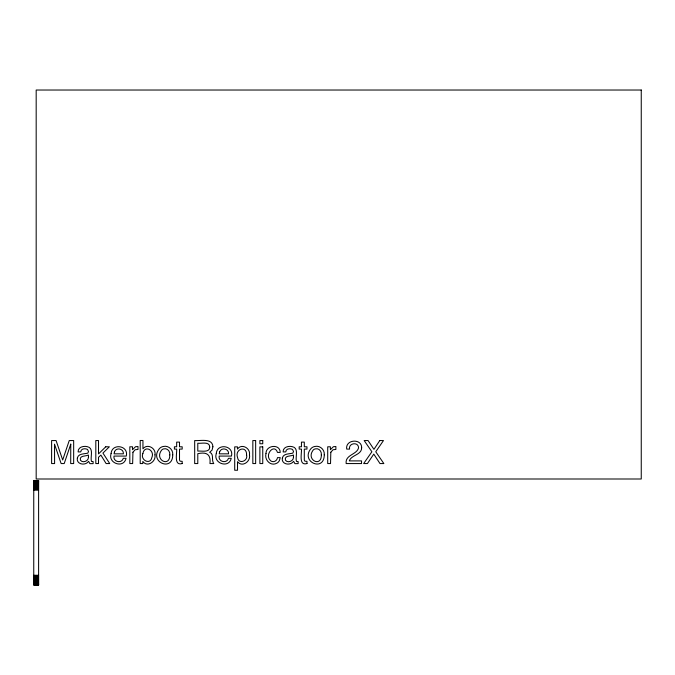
<?xml version="1.0" encoding="UTF-8"?>
<svg xmlns="http://www.w3.org/2000/svg" width="675" height="675" viewBox="0 0 675 675"><rect width="100%" height="100%" fill="white"/><g stroke="black" fill="none" stroke-linecap="round" stroke-linejoin="round"><path stroke-width="1.01" d="M33.75 480.473L38.61 480.457L38.61 584.972L33.75 584.972L33.75 480.457M33.75 480.676L38.61 480.676M33.75 480.845L38.61 480.845M33.75 481.064L38.61 481.064M33.75 481.334L38.61 481.334M33.75 481.638L38.61 481.638M33.75 481.992L38.61 481.992M33.75 482.389L38.61 482.389M33.75 482.827L38.61 482.827M33.75 483.3L38.61 483.3M33.75 483.806L38.61 483.806M33.75 484.346L38.61 484.346M33.75 484.92L38.61 484.92M33.75 485.519L38.61 485.519M33.75 486.135L38.61 486.135M33.75 486.776L38.61 486.776M33.75 487.434L38.61 487.434M33.75 488.109L38.61 488.109M33.75 488.793L38.61 488.793M33.75 489.485L38.61 489.485M33.75 490.177L38.61 490.177M33.75 575.252L38.61 575.252M33.75 575.944L38.61 575.944M33.75 576.636L38.61 576.636M33.75 577.319L38.61 577.319M33.75 577.994L38.61 577.994M33.75 578.652L38.61 578.652M33.75 579.293L38.61 579.293M33.75 579.909L38.61 579.909M33.75 580.508L38.61 580.508M33.75 581.082L38.61 581.082M33.75 581.622L38.61 581.622M33.75 582.128L38.61 582.128M33.75 582.601L38.61 582.601M33.75 583.04L38.61 583.04M33.75 583.436L38.61 583.436M33.75 583.791L38.61 583.791M33.75 584.094L38.61 584.094M33.75 584.364L38.61 584.364M33.75 584.584L38.61 584.584M33.75 584.752L38.61 584.752M33.75 584.879L38.61 584.879M70.765 444.158L70.706 463.565L73.668 463.565L73.668 440.556L69.247 440.556L62.691 460.004L56.076 440.556L51.612 440.556L51.612 463.565L54.591 463.565L54.515 444.158L61.121 463.565L64.209 463.565L70.765 444.158M246.594 455.077C248.282 461.295 238.393 464.586 237.558 457.557C234.394 448.9 247.025 444.884 246.594 455.077M142.881 453.473C139.961 459.987 150.28 465.345 151.807 457.684C155.191 450.2 144.534 444.589 142.881 453.473M154.98 454.857C156.288 461.514 147.192 467.809 142.805 461.413L142.805 463.565L140.206 463.565L140.206 440.48L142.948 440.48L142.948 448.824C147.226 443.129 156.296 448.2 154.98 454.857M172.749 454.823C172.631 472.365 148.854 461.725 159.266 448.807A6.919 6.919 0 0 1 163.316 446.462C168.362 445.196 173.315 449.685 172.749 454.823M266.001 453.549C264.187 459.852 270.7 466.712 276.877 463.177A5.754 5.754 0 0 0 279.408 460.51L280.226 457.625L277.493 457.625C277.163 460.156 274.809 462.206 272.227 461.531A3.459 3.459 0 0 1 269.941 459.911C264.735 454.216 274.362 443.239 277.493 452.427L280.226 452.427C280.117 443.45 265.731 445.12 266.001 453.549M324.278 454.823C324.16 472.365 300.383 461.725 310.795 448.807A6.919 6.919 0 0 1 314.845 446.462C319.891 445.196 324.844 449.685 324.278 454.823M111.105 453.575C107.722 463.472 123.863 468.771 126.048 458.3L123.28 458.3C121.913 463.885 112.852 462.021 113.991 456.072L126.284 456.072C128.976 445.416 111.772 442.868 111.105 453.575M216.287 453.575C212.895 463.472 229.036 468.771 231.23 458.3L228.454 458.3C227.095 463.885 218.025 462.021 219.172 456.072L231.466 456.072C234.157 445.416 216.945 442.868 216.287 453.575M249.472 454.807C250.948 461.422 242.173 467.783 237.524 461.683L237.524 470.247L234.706 470.247L234.706 446.867L237.448 446.867L237.448 449.094C241.523 443.087 250.712 448.166 249.472 454.807M209.739 447.053C209.807 453.009 201.26 450.681 197.792 451.094L197.792 443.23C201.251 443.77 209.596 441.112 209.739 447.053M77.347 458.063C76.039 464.518 85.506 466.071 88.577 461.337L89.918 463.666L93.116 463.641L93.116 461.557L91.437 461.388C90.096 456.899 94.188 448.048 87.294 446.664C83.54 445.643 77.802 447.137 78.114 451.913L80.747 451.913C80.814 448.529 85.134 448.166 87.488 449.415L88.509 451.499L87.834 453.136C84.341 454.064 78.283 453.364 77.347 458.063M282.352 458.063C281.045 464.518 290.52 466.071 293.591 461.337L294.933 463.666L298.131 463.641L298.131 461.557L296.443 461.388C295.11 456.899 299.194 448.048 292.309 446.664C288.554 445.643 282.808 447.137 283.129 451.913L285.761 451.913C285.829 448.529 290.149 448.166 292.503 449.415L293.524 451.499L292.849 453.136C289.356 454.064 283.298 453.364 282.352 458.063M361.665 447.778C361.631 455.093 351.371 454.807 349.304 460.898L361.555 460.898L361.555 463.565L346.157 463.565C344.976 454.629 356.78 454.807 358.552 447.905C358.653 441.534 348.266 442.935 349.574 449.094L346.705 449.094C345.136 439.324 361.834 438.176 361.665 447.778M169.805 454.899C170.066 467.598 154.685 460.156 161.19 450.74A3.831 3.831 0 0 1 163.747 448.883C167.417 447.837 170.277 451.432 169.805 454.899M321.342 454.899C321.604 467.598 306.214 460.156 312.727 450.74A3.831 3.831 0 0 1 315.276 448.883C318.946 447.837 321.806 451.432 321.342 454.899M212.903 446.757L212.051 450.141L209.663 452.258C214.026 453.845 211.587 459.278 213.173 462.535L213.781 463.565L209.959 463.565C210.98 454.57 206.871 451.668 197.792 453.693L197.792 463.565L194.678 463.565L194.678 440.556C200.112 441.079 212.574 437.771 212.903 446.757M88.433 457.296C88.661 461.135 82.578 463.404 80.418 460.19C79.127 455.203 85.725 456.519 88.433 455.026L88.433 457.296M293.448 457.296C293.676 461.135 287.592 463.404 285.432 460.19C284.141 455.203 290.739 456.519 293.448 455.026L293.448 457.296M132.933 452.233L132.646 463.565L129.828 463.565L129.828 446.791L132.502 446.791L132.502 449.685L135.498 446.715L137.987 446.496L137.987 449.466L135.177 449.736L132.933 452.233M330.817 452.233L330.531 463.565L327.712 463.565L327.712 446.791L330.387 446.791L330.387 449.685L333.382 446.715L335.872 446.496L335.872 449.466L333.062 449.736L330.817 452.233M114.455 451.862L114.067 453.836L123.39 453.836C123.938 448.622 116.075 446.96 114.455 451.862M219.637 451.862L219.248 453.836L228.563 453.836C229.12 448.622 221.257 446.96 219.637 451.862M379.763 440.556L373.942 449.356L368.069 440.556L364.171 440.556L371.891 451.769L363.656 463.565L367.411 463.565L373.781 454.106L379.983 463.565L383.856 463.565L375.756 451.769L383.476 440.556L379.763 440.556M105.756 446.791L98.516 453.912L98.516 440.556L95.808 440.556L95.808 463.565L98.516 463.565L98.516 457.27L100.887 455.102L106.118 463.565L109.713 463.565L102.938 453.068L109.358 446.791L105.756 446.791M182.191 463.565C173.635 466.037 177.095 453.355 176.664 449.094L174.395 449.094L174.395 446.791L176.664 446.791L176.664 442.108L179.516 442.108L179.516 446.791L182.191 446.791L182.191 449.094L179.516 449.094L179.516 460.038L180.115 461.211L182.191 461.337L182.191 463.565M306.973 463.565C298.426 466.037 301.877 453.355 301.447 449.094L299.177 449.094L299.177 446.791L301.447 446.791L301.447 442.108L304.298 442.108L304.298 446.791L306.973 446.791L306.973 449.094L304.298 449.094L304.298 460.038L304.898 461.211L306.973 461.337L306.973 463.565M641.25 90.028L36.18 90.028L36.18 478.997L641.25 478.997L641.25 90.028M255.656 440.556L252.838 440.556L252.838 463.565L255.656 463.565L255.656 440.556M262.752 440.556L259.883 440.556L259.883 443.753L262.752 443.753L262.752 440.556M262.752 446.867L259.883 446.867L259.883 463.565L262.752 463.565L262.752 446.867"/></g></svg>
